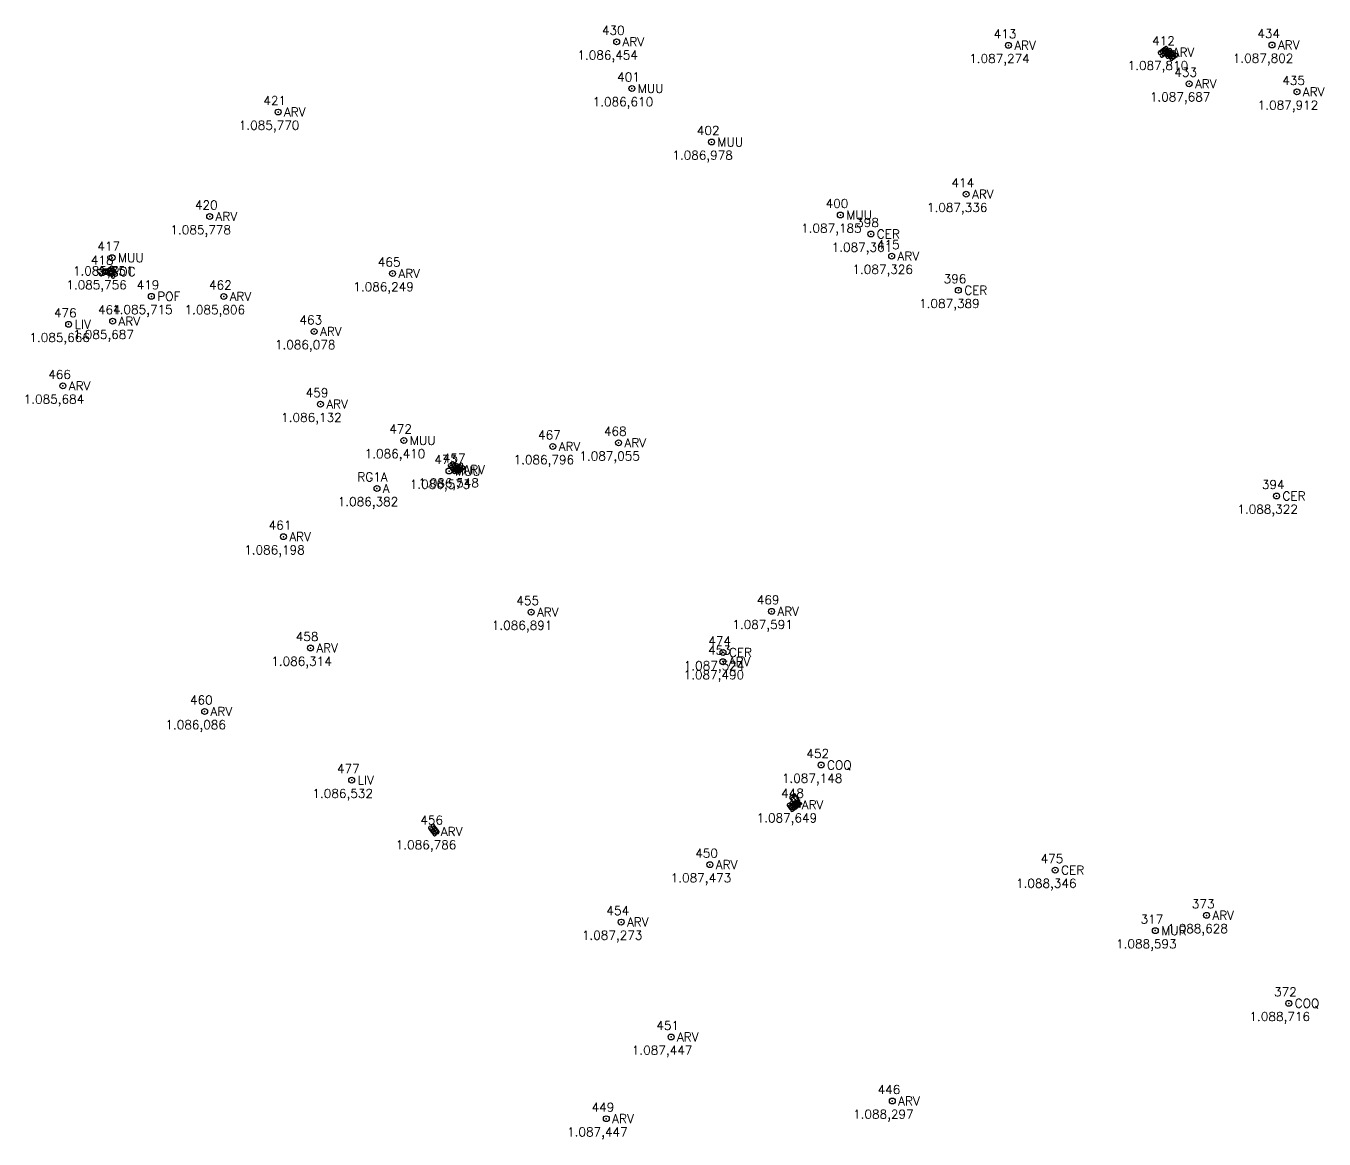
# Model space of a CAD drawing. Extents: x 190546 to 194941, y 8251022 to 8268833.
# Drawn here: x 194646.6 to 194712.7, y 8268459.3 to 8268516.1 of the extents above; entities that cross this region are included whole.
import ezdxf

# ---------------------------------------------------------------- set-up
doc = ezdxf.new("R2010")
doc.units = 0
doc.header["$LTSCALE"] = 10
doc.header["$MEASUREMENT"] = 0
doc.linetypes.add('CONTINUO', pattern=[0])
doc.layers.get('0').update_dxf_attribs({"linetype": 'CONTINUOUS'})
for name, color, linetype in [('_IRRADIACAO', 7, 'CONTINUO'), ('TOP-REDE_ELÉTRICA_POSTE-C0', 10, 'CONTINUOUS'), ('TOP-ÁRVORE', 80, 'CONTINUOUS'), ('TOP-ÁRVORE_COQUEIRO', 80, 'CONTINUOUS')]:
    doc.layers.add(name, color=color, linetype=linetype)
doc.styles.add('ROMANS', font='romans', dxfattribs={"height": 0.2})
doc.styles.get("Standard").update_dxf_attribs({"font": 'txt.shx'})

# ---------------------------------------------------------------- blocks, each defined once
blk = doc.blocks.new('SIMB_CIRCULO')
at = {"color": 0, "linetype": 'CONTINUOUS'}
blk.add_circle((0, 0), 0.5, dxfattribs=at)
at = {"color": 0}
blk.add_point((0, 0), dxfattribs=at)
for tag in ['desc:', 'cota:', 'pto:']:
    blk.add_attdef(tag, (0, 0), '', height=1)
blk = doc.blocks.new('A$C49782D5F')
at = {"layer": 'TOP-ÁRVORE', "linetype": 'CONTINUOUS', "flags": 128}
blk.add_lwpolyline([(0.7, -1.01, 1.99215), (0.99, 0.7, 2.000068), (-0.72, 0.99, 2.000004), (-1.01, -0.72, 2.005032), (0.7, -1.01)], format="xyb", dxfattribs=at)
at = {"layer": 'TOP-ÁRVORE', "linetype": 'CONTINUOUS'}
blk.add_circle((0, 0), 0.275, dxfattribs=at)
blk = doc.blocks.new('A$C4CAD4B8B')
at = {"layer": 'TOP-REDE_ELÉTRICA_POSTE-C0', "const_width": 0.1}
for points in [[(-1.18, 0), (-2.48, 0)], [(1.18, 0), (2.48, 0)]]:
    blk.add_lwpolyline(points, dxfattribs=at)
at = {"layer": 'TOP-REDE_ELÉTRICA_POSTE-C0'}
blk.add_circle((0, 0), 1.18, dxfattribs=at)
blk = doc.blocks.new('A$C2AAA6732')
at = {"layer": 'TOP-ÁRVORE_COQUEIRO', "linetype": 'CONTINUOUS'}
for p, q in [((-1.94, -0.14), (-2.61, 0.22)), ((-1.62, -0.1), (-2.37, 0.41)), ((-2.17, -0.18), (-0.11, 0.06)), ((0, 0), (-2.17, -0.18)), ((-1.22, -0.06), (-2.11, 0.56)), ((-1.06, 1.5), (-1.8, 1.77)), ((-1.23, 1.8), (-1.78, 2.07)), ((-0.85, 1.18), (-1.78, 1.46)), ((-0.79, -0.01), (-1.76, 0.71)), ((-0.65, 0.86), (-1.68, 1.11)), ((-0.44, 0.55), (-1.56, 0.79)), ((-1.21, 1.79), (-1.48, 2.42)), ((-0.36, 0.03), (-1.42, 0.82)), ((-0.23, 0.22), (-1.42, 0.47)), ((-1.23, 1.79), (-0.03, 0.15)), ((-1.23, 1.79), (-0.11, 0.04)), ((0, 0), (-1.23, 1.79)), ((-1.08, 1.61), (-1.1, 2.38)), ((0, 0), (-0.97, -1.95)), ((-0.89, 1.36), (-0.82, 2.26)), ((-0.66, 1.03), (-0.56, 2.11)), ((-0.4, 0.69), (-0.25, 1.88)), ((0.07, 0.31), (-0.28, 1.47)), ((-0.15, 0.33), (0.02, 1.64)), ((0.26, 0.65), (-0.08, 1.75)), ((0.96, 1.95), (0, 0.15)), ((0, 0), (0.96, 1.95)), ((0, 0), (2.17, 0.12)), ((0, 0), (1.18, -1.83)), ((2.17, 0.12), (0.1, 0.07)), ((0.96, 1.95), (0.11, 0.07)), ((2.17, 0.12), (0.11, -0.06)), ((0.43, 0.99), (0.14, 2.01)), ((0.21, 0.29), (1.43, 0.79)), ((0.3, 0.08), (1.14, 0.96)), ((0.62, 1.32), (0.39, 2.26)), ((0.4, 0.69), (1.51, 1.14)), ((0.57, 1.08), (1.56, 1.53)), ((0.79, 1.67), (0.66, 2.44)), ((0.7, 0.09), (1.49, 0.92)), ((0.74, 1.44), (1.57, 1.82)), ((0.87, 1.73), (1.53, 2.13)), ((0.96, 1.96), (0.94, 2.57)), ((0.96, 1.94), (1.38, 2.48)), ((1.07, 0.11), (1.82, 0.85)), ((1.22, 0.03), (2.09, -0.62)), ((1.45, 0.11), (2.17, 0.76)), ((1.62, 0.05), (2.35, -0.48)), ((1.84, 0.12), (2.45, 0.61)), ((1.94, 0.08), (2.6, -0.3)), ((2.16, 0.1), (2.84, 0)), ((2.18, 0.12), (2.7, 0.43)), ((-2.15, -0.17), (-2.84, -0.09)), ((-2.17, -0.18), (-2.68, -0.52)), ((-1.83, -0.18), (-2.43, -0.69)), ((-2.17, -0.18), (-0.1, -0.08)), ((-1.45, -0.15), (-2.15, -0.83)), ((-1.07, -0.14), (-1.8, -0.91)), ((-0.75, -1.44), (-1.58, -1.81)), ((-0.58, -1.07), (-1.57, -1.52)), ((-0.88, -1.73), (-1.54, -2.12)), ((-0.4, -0.68), (-1.52, -1.13)), ((-0.69, -0.11), (-1.46, -0.97)), ((-0.21, -0.29), (-1.44, -0.78)), ((-0.97, -1.93), (-1.4, -2.47)), ((-0.3, -0.09), (-1.11, -1)), ((-0.97, -1.95), (-0.11, -0.07)), ((-0.97, -1.95), (0, -0.15)), ((-0.97, -1.95), (-0.95, -2.56)), ((-0.8, -1.66), (-0.68, -2.43)), ((-0.62, -1.32), (-0.41, -2.26)), ((-0.44, -0.98), (-0.16, -2.01)), ((-0.26, -0.65), (0.07, -1.75)), ((-0.08, -0.31), (0.28, -1.47)), ((0.14, -0.33), (-0.06, -1.64)), ((1.18, -1.83), (0.02, -0.15)), ((1.18, -1.83), (0.11, -0.05)), ((0.38, -0.7), (0.2, -1.89)), ((0.22, -0.22), (1.4, -0.51)), ((0.35, -0.04), (1.39, -0.87)), ((0.42, -0.56), (1.54, -0.83)), ((0.63, -1.04), (0.5, -2.13)), ((0.62, -0.88), (1.64, -1.16)), ((0.85, -1.38), (0.75, -2.28)), ((0.79, -0.02), (1.74, -0.76)), ((0.81, -1.21), (1.74, -1.51)), ((1.02, -1.53), (1.75, -1.83)), ((1.03, -1.64), (1.03, -2.41)), ((1.16, -1.82), (1.41, -2.46)), ((1.18, -1.83), (1.71, -2.13))]:
    blk.add_line(p, q, dxfattribs=at)
blk.add_circle((0, 0), 0.00303, dxfattribs=at)

msp = doc.modelspace()

# ---------------------------------------------------------------- block references
at = {"layer": '_IRRADIACAO', "color": 4}
ref = msp.add_blockref('SIMB_CIRCULO', (194676.672, 8268515.292), dxfattribs=dict(at, xscale=0.3, yscale=0.3, zscale=0.3))
ref.add_attrib('PONTO', '430', (194675.922, 8268515.652), dxfattribs={"layer": '0', "color": 1, "height": 0.45, "style": 'ROMANS'})
ref.add_attrib('DESC', 'ARV', (194676.972, 8268515.067), dxfattribs={"layer": '0', "color": 3, "height": 0.45, "style": 'ROMANS'})
ref.add_attrib('COTA', '1.086,454', (194674.672, 8268514.392), dxfattribs={"layer": '0', "color": 5, "height": 0.45, "style": 'ROMANS'})
ref = msp.add_blockref('SIMB_CIRCULO', (194696.641, 8268515.113), dxfattribs=dict(at, xscale=0.3, yscale=0.3, zscale=0.3))
ref.add_attrib('PONTO', '413', (194695.891, 8268515.473), dxfattribs={"layer": '0', "color": 1, "height": 0.45, "style": 'ROMANS'})
ref.add_attrib('DESC', 'ARV', (194696.941, 8268514.888), dxfattribs={"layer": '0', "color": 3, "height": 0.45, "style": 'ROMANS'})
ref.add_attrib('COTA', '1.087,274', (194694.641, 8268514.213), dxfattribs={"layer": '0', "color": 5, "height": 0.45, "style": 'ROMANS'})
ref = msp.add_blockref('SIMB_CIRCULO', (194704.715, 8268514.759), dxfattribs=dict(at, xscale=0.3, yscale=0.3, zscale=0.3))
ref.add_attrib('PONTO', '412', (194703.965, 8268515.119), dxfattribs={"layer": '0', "color": 1, "height": 0.45, "style": 'ROMANS'})
ref.add_attrib('DESC', 'ARV', (194705.014, 8268514.534), dxfattribs={"layer": '0', "color": 3, "height": 0.45, "style": 'ROMANS'})
ref.add_attrib('COTA', '1.087,810', (194702.715, 8268513.859), dxfattribs={"layer": '0', "color": 5, "height": 0.45, "style": 'ROMANS'})
ref = msp.add_blockref('SIMB_CIRCULO', (194710.076, 8268515.129), dxfattribs=dict(at, xscale=0.3, yscale=0.3, zscale=0.3))
ref.add_attrib('PONTO', '434', (194709.326, 8268515.489), dxfattribs={"layer": '0', "color": 1, "height": 0.45, "style": 'ROMANS'})
ref.add_attrib('DESC', 'ARV', (194710.376, 8268514.904), dxfattribs={"layer": '0', "color": 3, "height": 0.45, "style": 'ROMANS'})
ref.add_attrib('COTA', '1.087,802', (194708.076, 8268514.229), dxfattribs={"layer": '0', "color": 5, "height": 0.45, "style": 'ROMANS'})
ref = msp.add_blockref('SIMB_CIRCULO', (194677.449, 8268512.912), dxfattribs=dict(at, xscale=0.3, yscale=0.3, zscale=0.3))
ref.add_attrib('PONTO', '401', (194676.699, 8268513.272), dxfattribs={"layer": '0', "color": 1, "height": 0.45, "style": 'ROMANS'})
ref.add_attrib('DESC', 'MUU', (194677.749, 8268512.687), dxfattribs={"layer": '0', "color": 3, "height": 0.45, "style": 'ROMANS'})
ref.add_attrib('COTA', '1.086,610', (194675.449, 8268512.012), dxfattribs={"layer": '0', "color": 5, "height": 0.45, "style": 'ROMANS'})
ref = msp.add_blockref('SIMB_CIRCULO', (194705.848, 8268513.154), dxfattribs=dict(at, xscale=0.3, yscale=0.3, zscale=0.3))
ref.add_attrib('PONTO', '433', (194705.098, 8268513.514), dxfattribs={"layer": '0', "color": 1, "height": 0.45, "style": 'ROMANS'})
ref.add_attrib('DESC', 'ARV', (194706.148, 8268512.929), dxfattribs={"layer": '0', "color": 3, "height": 0.45, "style": 'ROMANS'})
ref.add_attrib('COTA', '1.087,687', (194703.848, 8268512.254), dxfattribs={"layer": '0', "color": 5, "height": 0.45, "style": 'ROMANS'})
ref = msp.add_blockref('SIMB_CIRCULO', (194711.346, 8268512.739), dxfattribs=dict(at, xscale=0.3, yscale=0.3, zscale=0.3))
ref.add_attrib('PONTO', '435', (194710.596, 8268513.099), dxfattribs={"layer": '0', "color": 1, "height": 0.45, "style": 'ROMANS'})
ref.add_attrib('DESC', 'ARV', (194711.646, 8268512.514), dxfattribs={"layer": '0', "color": 3, "height": 0.45, "style": 'ROMANS'})
ref.add_attrib('COTA', '1.087,912', (194709.346, 8268511.839), dxfattribs={"layer": '0', "color": 5, "height": 0.45, "style": 'ROMANS'})
ref = msp.add_blockref('SIMB_CIRCULO', (194659.416, 8268511.711), dxfattribs=dict(at, xscale=0.3, yscale=0.3, zscale=0.3))
ref.add_attrib('PONTO', '421', (194658.666, 8268512.071), dxfattribs={"layer": '0', "color": 1, "height": 0.45, "style": 'ROMANS'})
ref.add_attrib('DESC', 'ARV', (194659.715, 8268511.486), dxfattribs={"layer": '0', "color": 3, "height": 0.45, "style": 'ROMANS'})
ref.add_attrib('COTA', '1.085,770', (194657.416, 8268510.811), dxfattribs={"layer": '0', "color": 5, "height": 0.45, "style": 'ROMANS'})
ref = msp.add_blockref('SIMB_CIRCULO', (194681.509, 8268510.183), dxfattribs=dict(at, xscale=0.3, yscale=0.3, zscale=0.3))
ref.add_attrib('PONTO', '402', (194680.759, 8268510.543), dxfattribs={"layer": '0', "color": 1, "height": 0.45, "style": 'ROMANS'})
ref.add_attrib('DESC', 'MUU', (194681.809, 8268509.958), dxfattribs={"layer": '0', "color": 3, "height": 0.45, "style": 'ROMANS'})
ref.add_attrib('COTA', '1.086,978', (194679.509, 8268509.283), dxfattribs={"layer": '0', "color": 5, "height": 0.45, "style": 'ROMANS'})
ref = msp.add_blockref('SIMB_CIRCULO', (194694.486, 8268507.52), dxfattribs=dict(at, xscale=0.3, yscale=0.3, zscale=0.3))
ref.add_attrib('PONTO', '414', (194693.736, 8268507.88), dxfattribs={"layer": '0', "color": 1, "height": 0.45, "style": 'ROMANS'})
ref.add_attrib('DESC', 'ARV', (194694.786, 8268507.295), dxfattribs={"layer": '0', "color": 3, "height": 0.45, "style": 'ROMANS'})
ref.add_attrib('COTA', '1.087,336', (194692.486, 8268506.62), dxfattribs={"layer": '0', "color": 5, "height": 0.45, "style": 'ROMANS'})
ref = msp.add_blockref('SIMB_CIRCULO', (194655.93, 8268506.384), dxfattribs=dict(at, xscale=0.3, yscale=0.3, zscale=0.3))
ref.add_attrib('PONTO', '420', (194655.18, 8268506.744), dxfattribs={"layer": '0', "color": 1, "height": 0.45, "style": 'ROMANS'})
ref.add_attrib('DESC', 'ARV', (194656.23, 8268506.159), dxfattribs={"layer": '0', "color": 3, "height": 0.45, "style": 'ROMANS'})
ref.add_attrib('COTA', '1.085,778', (194653.93, 8268505.484), dxfattribs={"layer": '0', "color": 5, "height": 0.45, "style": 'ROMANS'})
ref = msp.add_blockref('SIMB_CIRCULO', (194688.074, 8268506.461), dxfattribs=dict(at, xscale=0.3, yscale=0.3, zscale=0.3))
ref.add_attrib('PONTO', '400', (194687.324, 8268506.821), dxfattribs={"layer": '0', "color": 1, "height": 0.45, "style": 'ROMANS'})
ref.add_attrib('DESC', 'MUU', (194688.374, 8268506.236), dxfattribs={"layer": '0', "color": 3, "height": 0.45, "style": 'ROMANS'})
ref.add_attrib('COTA', '1.087,185', (194686.074, 8268505.561), dxfattribs={"layer": '0', "color": 5, "height": 0.45, "style": 'ROMANS'})
ref = msp.add_blockref('SIMB_CIRCULO', (194689.632, 8268505.49), dxfattribs=dict(at, xscale=0.3, yscale=0.3, zscale=0.3))
ref.add_attrib('PONTO', '398', (194688.882, 8268505.85), dxfattribs={"layer": '0', "color": 1, "height": 0.45, "style": 'ROMANS'})
ref.add_attrib('DESC', 'CER', (194689.932, 8268505.265), dxfattribs={"layer": '0', "color": 3, "height": 0.45, "style": 'ROMANS'})
ref.add_attrib('COTA', '1.087,361', (194687.632, 8268504.59), dxfattribs={"layer": '0', "color": 5, "height": 0.45, "style": 'ROMANS'})
ref = msp.add_blockref('SIMB_CIRCULO', (194650.958, 8268504.284), dxfattribs=dict(at, xscale=0.3, yscale=0.3, zscale=0.3))
ref.add_attrib('PONTO', '417', (194650.208, 8268504.644), dxfattribs={"layer": '0', "color": 1, "height": 0.45, "style": 'ROMANS'})
ref.add_attrib('DESC', 'MUU', (194651.258, 8268504.059), dxfattribs={"layer": '0', "color": 3, "height": 0.45, "style": 'ROMANS'})
ref.add_attrib('COTA', '1.085,751', (194648.958, 8268503.384), dxfattribs={"layer": '0', "color": 5, "height": 0.45, "style": 'ROMANS'})
ref = msp.add_blockref('SIMB_CIRCULO', (194690.69, 8268504.364), dxfattribs=dict(at, xscale=0.3, yscale=0.3, zscale=0.3))
ref.add_attrib('PONTO', '415', (194689.94, 8268504.724), dxfattribs={"layer": '0', "color": 1, "height": 0.45, "style": 'ROMANS'})
ref.add_attrib('DESC', 'ARV', (194690.99, 8268504.139), dxfattribs={"layer": '0', "color": 3, "height": 0.45, "style": 'ROMANS'})
ref.add_attrib('COTA', '1.087,326', (194688.69, 8268503.464), dxfattribs={"layer": '0', "color": 5, "height": 0.45, "style": 'ROMANS'})
ref = msp.add_blockref('SIMB_CIRCULO', (194650.621, 8268503.573), dxfattribs=dict(at, xscale=0.3, yscale=0.3, zscale=0.3))
ref.add_attrib('PONTO', '418', (194649.871, 8268503.933), dxfattribs={"layer": '0', "color": 1, "height": 0.45, "style": 'ROMANS'})
ref.add_attrib('DESC', 'POC', (194650.921, 8268503.348), dxfattribs={"layer": '0', "color": 3, "height": 0.45, "style": 'ROMANS'})
ref.add_attrib('COTA', '1.085,756', (194648.621, 8268502.673), dxfattribs={"layer": '0', "color": 5, "height": 0.45, "style": 'ROMANS'})
ref = msp.add_blockref('SIMB_CIRCULO', (194665.25, 8268503.476), dxfattribs=dict(at, xscale=0.3, yscale=0.3, zscale=0.3))
ref.add_attrib('PONTO', '465', (194664.5, 8268503.836), dxfattribs={"layer": '0', "color": 1, "height": 0.45, "style": 'ROMANS'})
ref.add_attrib('DESC', 'ARV', (194665.55, 8268503.251), dxfattribs={"layer": '0', "color": 3, "height": 0.45, "style": 'ROMANS'})
ref.add_attrib('COTA', '1.086,249', (194663.25, 8268502.576), dxfattribs={"layer": '0', "color": 5, "height": 0.45, "style": 'ROMANS'})
ref = msp.add_blockref('SIMB_CIRCULO', (194652.957, 8268502.312), dxfattribs=dict(at, xscale=0.3, yscale=0.3, zscale=0.3))
ref.add_attrib('PONTO', '419', (194652.207, 8268502.672), dxfattribs={"layer": '0', "color": 1, "height": 0.45, "style": 'ROMANS'})
ref.add_attrib('DESC', 'POF', (194653.257, 8268502.087), dxfattribs={"layer": '0', "color": 3, "height": 0.45, "style": 'ROMANS'})
ref.add_attrib('COTA', '1.085,715', (194650.957, 8268501.412), dxfattribs={"layer": '0', "color": 5, "height": 0.45, "style": 'ROMANS'})
ref = msp.add_blockref('SIMB_CIRCULO', (194656.648, 8268502.305), dxfattribs=dict(at, xscale=0.3, yscale=0.3, zscale=0.3))
ref.add_attrib('PONTO', '462', (194655.898, 8268502.665), dxfattribs={"layer": '0', "color": 1, "height": 0.45, "style": 'ROMANS'})
ref.add_attrib('DESC', 'ARV', (194656.948, 8268502.08), dxfattribs={"layer": '0', "color": 3, "height": 0.45, "style": 'ROMANS'})
ref.add_attrib('COTA', '1.085,806', (194654.648, 8268501.405), dxfattribs={"layer": '0', "color": 5, "height": 0.45, "style": 'ROMANS'})
ref = msp.add_blockref('SIMB_CIRCULO', (194694.088, 8268502.622), dxfattribs=dict(at, xscale=0.3, yscale=0.3, zscale=0.3))
ref.add_attrib('PONTO', '396', (194693.338, 8268502.982), dxfattribs={"layer": '0', "color": 1, "height": 0.45, "style": 'ROMANS'})
ref.add_attrib('DESC', 'CER', (194694.388, 8268502.397), dxfattribs={"layer": '0', "color": 3, "height": 0.45, "style": 'ROMANS'})
ref.add_attrib('COTA', '1.087,389', (194692.088, 8268501.722), dxfattribs={"layer": '0', "color": 5, "height": 0.45, "style": 'ROMANS'})
ref = msp.add_blockref('SIMB_CIRCULO', (194648.741, 8268500.886), dxfattribs=dict(at, xscale=0.3, yscale=0.3, zscale=0.3))
ref.add_attrib('PONTO', '476', (194647.991, 8268501.246), dxfattribs={"layer": '0', "color": 1, "height": 0.45, "style": 'ROMANS'})
ref.add_attrib('DESC', 'LIV', (194649.041, 8268500.661), dxfattribs={"layer": '0', "color": 3, "height": 0.45, "style": 'ROMANS'})
ref.add_attrib('COTA', '1.085,666', (194646.741, 8268499.986), dxfattribs={"layer": '0', "color": 5, "height": 0.45, "style": 'ROMANS'})
ref = msp.add_blockref('SIMB_CIRCULO', (194650.984, 8268501.043), dxfattribs=dict(at, xscale=0.3, yscale=0.3, zscale=0.3))
ref.add_attrib('PONTO', '464', (194650.234, 8268501.403), dxfattribs={"layer": '0', "color": 1, "height": 0.45, "style": 'ROMANS'})
ref.add_attrib('DESC', 'ARV', (194651.284, 8268500.818), dxfattribs={"layer": '0', "color": 3, "height": 0.45, "style": 'ROMANS'})
ref.add_attrib('COTA', '1.085,687', (194648.984, 8268500.143), dxfattribs={"layer": '0', "color": 5, "height": 0.45, "style": 'ROMANS'})
ref = msp.add_blockref('SIMB_CIRCULO', (194661.255, 8268500.522), dxfattribs=dict(at, xscale=0.3, yscale=0.3, zscale=0.3))
ref.add_attrib('PONTO', '463', (194660.505, 8268500.882), dxfattribs={"layer": '0', "color": 1, "height": 0.45, "style": 'ROMANS'})
ref.add_attrib('DESC', 'ARV', (194661.555, 8268500.297), dxfattribs={"layer": '0', "color": 3, "height": 0.45, "style": 'ROMANS'})
ref.add_attrib('COTA', '1.086,078', (194659.255, 8268499.622), dxfattribs={"layer": '0', "color": 5, "height": 0.45, "style": 'ROMANS'})
ref = msp.add_blockref('SIMB_CIRCULO', (194648.451, 8268497.745), dxfattribs=dict(at, xscale=0.3, yscale=0.3, zscale=0.3))
ref.add_attrib('PONTO', '466', (194647.701, 8268498.105), dxfattribs={"layer": '0', "color": 1, "height": 0.45, "style": 'ROMANS'})
ref.add_attrib('DESC', 'ARV', (194648.751, 8268497.52), dxfattribs={"layer": '0', "color": 3, "height": 0.45, "style": 'ROMANS'})
ref.add_attrib('COTA', '1.085,684', (194646.451, 8268496.845), dxfattribs={"layer": '0', "color": 5, "height": 0.45, "style": 'ROMANS'})
ref = msp.add_blockref('SIMB_CIRCULO', (194661.574, 8268496.813), dxfattribs=dict(at, xscale=0.3, yscale=0.3, zscale=0.3))
ref.add_attrib('PONTO', '459', (194660.824, 8268497.173), dxfattribs={"layer": '0', "color": 1, "height": 0.45, "style": 'ROMANS'})
ref.add_attrib('DESC', 'ARV', (194661.874, 8268496.588), dxfattribs={"layer": '0', "color": 3, "height": 0.45, "style": 'ROMANS'})
ref.add_attrib('COTA', '1.086,132', (194659.574, 8268495.913), dxfattribs={"layer": '0', "color": 5, "height": 0.45, "style": 'ROMANS'})
ref = msp.add_blockref('SIMB_CIRCULO', (194665.831, 8268494.964), dxfattribs=dict(at, xscale=0.3, yscale=0.3, zscale=0.3))
ref.add_attrib('PONTO', '472', (194665.081, 8268495.324), dxfattribs={"layer": '0', "color": 1, "height": 0.45, "style": 'ROMANS'})
ref.add_attrib('DESC', 'MUU', (194666.131, 8268494.739), dxfattribs={"layer": '0', "color": 3, "height": 0.45, "style": 'ROMANS'})
ref.add_attrib('COTA', '1.086,410', (194663.831, 8268494.064), dxfattribs={"layer": '0', "color": 5, "height": 0.45, "style": 'ROMANS'})
ref = msp.add_blockref('SIMB_CIRCULO', (194673.418, 8268494.658), dxfattribs=dict(at, xscale=0.3, yscale=0.3, zscale=0.3))
ref.add_attrib('PONTO', '467', (194672.668, 8268495.018), dxfattribs={"layer": '0', "color": 1, "height": 0.45, "style": 'ROMANS'})
ref.add_attrib('DESC', 'ARV', (194673.718, 8268494.433), dxfattribs={"layer": '0', "color": 3, "height": 0.45, "style": 'ROMANS'})
ref.add_attrib('COTA', '1.086,796', (194671.418, 8268493.758), dxfattribs={"layer": '0', "color": 5, "height": 0.45, "style": 'ROMANS'})
ref = msp.add_blockref('SIMB_CIRCULO', (194676.772, 8268494.845), dxfattribs=dict(at, xscale=0.3, yscale=0.3, zscale=0.3))
ref.add_attrib('PONTO', '468', (194676.022, 8268495.205), dxfattribs={"layer": '0', "color": 1, "height": 0.45, "style": 'ROMANS'})
ref.add_attrib('DESC', 'ARV', (194677.072, 8268494.62), dxfattribs={"layer": '0', "color": 3, "height": 0.45, "style": 'ROMANS'})
ref.add_attrib('COTA', '1.087,055', (194674.772, 8268493.945), dxfattribs={"layer": '0', "color": 5, "height": 0.45, "style": 'ROMANS'})
ref = msp.add_blockref('SIMB_CIRCULO', (194668.13, 8268493.405), dxfattribs=dict(at, xscale=0.3, yscale=0.3, zscale=0.3))
ref.add_attrib('PONTO', '473', (194667.38, 8268493.765), dxfattribs={"layer": '0', "color": 1, "height": 0.45, "style": 'ROMANS'})
ref.add_attrib('DESC', 'MUU', (194668.43, 8268493.18), dxfattribs={"layer": '0', "color": 3, "height": 0.45, "style": 'ROMANS'})
ref.add_attrib('COTA', '1.086,573', (194666.13, 8268492.505), dxfattribs={"layer": '0', "color": 5, "height": 0.45, "style": 'ROMANS'})
ref = msp.add_blockref('SIMB_CIRCULO', (194668.564, 8268493.474), dxfattribs=dict(at, xscale=0.3, yscale=0.3, zscale=0.3))
ref.add_attrib('PONTO', '457', (194667.814, 8268493.834), dxfattribs={"layer": '0', "color": 1, "height": 0.45, "style": 'ROMANS'})
ref.add_attrib('DESC', 'ARV', (194668.864, 8268493.249), dxfattribs={"layer": '0', "color": 3, "height": 0.45, "style": 'ROMANS'})
ref.add_attrib('COTA', '1.086,548', (194666.564, 8268492.574), dxfattribs={"layer": '0', "color": 5, "height": 0.45, "style": 'ROMANS'})
ref = msp.add_blockref('SIMB_CIRCULO', (194664.457, 8268492.517), dxfattribs=dict(at, xscale=0.3, yscale=0.3, zscale=0.3))
ref.add_attrib('PONTO', 'RG1A', (194663.457, 8268492.877), dxfattribs={"layer": '0', "color": 1, "height": 0.45, "style": 'ROMANS'})
ref.add_attrib('DESC', 'A', (194664.757, 8268492.292), dxfattribs={"layer": '0', "color": 3, "height": 0.45, "style": 'ROMANS'})
ref.add_attrib('COTA', '1.086,382', (194662.457, 8268491.617), dxfattribs={"layer": '0', "color": 5, "height": 0.45, "style": 'ROMANS'})
ref = msp.add_blockref('SIMB_CIRCULO', (194710.308, 8268492.131), dxfattribs=dict(at, xscale=0.3, yscale=0.3, zscale=0.3))
ref.add_attrib('PONTO', '394', (194709.558, 8268492.491), dxfattribs={"layer": '0', "color": 1, "height": 0.45, "style": 'ROMANS'})
ref.add_attrib('DESC', 'CER', (194710.608, 8268491.906), dxfattribs={"layer": '0', "color": 3, "height": 0.45, "style": 'ROMANS'})
ref.add_attrib('COTA', '1.088,322', (194708.308, 8268491.231), dxfattribs={"layer": '0', "color": 5, "height": 0.45, "style": 'ROMANS'})
ref = msp.add_blockref('SIMB_CIRCULO', (194659.689, 8268490.056), dxfattribs=dict(at, xscale=0.3, yscale=0.3, zscale=0.3))
ref.add_attrib('PONTO', '461', (194658.939, 8268490.416), dxfattribs={"layer": '0', "color": 1, "height": 0.45, "style": 'ROMANS'})
ref.add_attrib('DESC', 'ARV', (194659.989, 8268489.831), dxfattribs={"layer": '0', "color": 3, "height": 0.45, "style": 'ROMANS'})
ref.add_attrib('COTA', '1.086,198', (194657.689, 8268489.156), dxfattribs={"layer": '0', "color": 5, "height": 0.45, "style": 'ROMANS'})
ref = msp.add_blockref('SIMB_CIRCULO', (194672.311, 8268486.211), dxfattribs=dict(at, xscale=0.3, yscale=0.3, zscale=0.3))
ref.add_attrib('PONTO', '455', (194671.561, 8268486.571), dxfattribs={"layer": '0', "color": 1, "height": 0.45, "style": 'ROMANS'})
ref.add_attrib('DESC', 'ARV', (194672.611, 8268485.986), dxfattribs={"layer": '0', "color": 3, "height": 0.45, "style": 'ROMANS'})
ref.add_attrib('COTA', '1.086,891', (194670.311, 8268485.311), dxfattribs={"layer": '0', "color": 5, "height": 0.45, "style": 'ROMANS'})
ref = msp.add_blockref('SIMB_CIRCULO', (194684.566, 8268486.249), dxfattribs=dict(at, xscale=0.3, yscale=0.3, zscale=0.3))
ref.add_attrib('PONTO', '469', (194683.816, 8268486.609), dxfattribs={"layer": '0', "color": 1, "height": 0.45, "style": 'ROMANS'})
ref.add_attrib('DESC', 'ARV', (194684.866, 8268486.024), dxfattribs={"layer": '0', "color": 3, "height": 0.45, "style": 'ROMANS'})
ref.add_attrib('COTA', '1.087,591', (194682.566, 8268485.349), dxfattribs={"layer": '0', "color": 5, "height": 0.45, "style": 'ROMANS'})
ref = msp.add_blockref('SIMB_CIRCULO', (194661.068, 8268484.378), dxfattribs=dict(at, xscale=0.3, yscale=0.3, zscale=0.3))
ref.add_attrib('PONTO', '458', (194660.318, 8268484.738), dxfattribs={"layer": '0', "color": 1, "height": 0.45, "style": 'ROMANS'})
ref.add_attrib('DESC', 'ARV', (194661.368, 8268484.153), dxfattribs={"layer": '0', "color": 3, "height": 0.45, "style": 'ROMANS'})
ref.add_attrib('COTA', '1.086,314', (194659.068, 8268483.478), dxfattribs={"layer": '0', "color": 5, "height": 0.45, "style": 'ROMANS'})
ref = msp.add_blockref('SIMB_CIRCULO', (194682.084, 8268483.684), dxfattribs=dict(at, xscale=0.3, yscale=0.3, zscale=0.3))
ref.add_attrib('PONTO', '453', (194681.334, 8268484.044), dxfattribs={"layer": '0', "color": 1, "height": 0.45, "style": 'ROMANS'})
ref.add_attrib('DESC', 'ARV', (194682.384, 8268483.459), dxfattribs={"layer": '0', "color": 3, "height": 0.45, "style": 'ROMANS'})
ref.add_attrib('COTA', '1.087,490', (194680.084, 8268482.784), dxfattribs={"layer": '0', "color": 5, "height": 0.45, "style": 'ROMANS'})
ref = msp.add_blockref('SIMB_CIRCULO', (194682.094, 8268484.152), dxfattribs=dict(at, xscale=0.3, yscale=0.3, zscale=0.3))
ref.add_attrib('PONTO', '474', (194681.344, 8268484.512), dxfattribs={"layer": '0', "color": 1, "height": 0.45, "style": 'ROMANS'})
ref.add_attrib('DESC', 'CER', (194682.394, 8268483.927), dxfattribs={"layer": '0', "color": 3, "height": 0.45, "style": 'ROMANS'})
ref.add_attrib('COTA', '1.087,524', (194680.094, 8268483.252), dxfattribs={"layer": '0', "color": 5, "height": 0.45, "style": 'ROMANS'})
ref = msp.add_blockref('SIMB_CIRCULO', (194655.674, 8268481.143), dxfattribs=dict(at, xscale=0.3, yscale=0.3, zscale=0.3))
ref.add_attrib('PONTO', '460', (194654.924, 8268481.503), dxfattribs={"layer": '0', "color": 1, "height": 0.45, "style": 'ROMANS'})
ref.add_attrib('DESC', 'ARV', (194655.974, 8268480.918), dxfattribs={"layer": '0', "color": 3, "height": 0.45, "style": 'ROMANS'})
ref.add_attrib('COTA', '1.086,086', (194653.674, 8268480.243), dxfattribs={"layer": '0', "color": 5, "height": 0.45, "style": 'ROMANS'})
ref = msp.add_blockref('SIMB_CIRCULO', (194687.093, 8268478.411), dxfattribs=dict(at, xscale=0.3, yscale=0.3, zscale=0.3))
ref.add_attrib('PONTO', '452', (194686.343, 8268478.771), dxfattribs={"layer": '0', "color": 1, "height": 0.45, "style": 'ROMANS'})
ref.add_attrib('DESC', 'COQ', (194687.393, 8268478.186), dxfattribs={"layer": '0', "color": 3, "height": 0.45, "style": 'ROMANS'})
ref.add_attrib('COTA', '1.087,148', (194685.093, 8268477.511), dxfattribs={"layer": '0', "color": 5, "height": 0.45, "style": 'ROMANS'})
ref = msp.add_blockref('SIMB_CIRCULO', (194663.168, 8268477.639), dxfattribs=dict(at, xscale=0.3, yscale=0.3, zscale=0.3))
ref.add_attrib('PONTO', '477', (194662.418, 8268477.999), dxfattribs={"layer": '0', "color": 1, "height": 0.45, "style": 'ROMANS'})
ref.add_attrib('DESC', 'LIV', (194663.468, 8268477.414), dxfattribs={"layer": '0', "color": 3, "height": 0.45, "style": 'ROMANS'})
ref.add_attrib('COTA', '1.086,532', (194661.168, 8268476.739), dxfattribs={"layer": '0', "color": 5, "height": 0.45, "style": 'ROMANS'})
ref = msp.add_blockref('SIMB_CIRCULO', (194685.807, 8268476.386), dxfattribs=dict(at, xscale=0.3, yscale=0.3, zscale=0.3))
ref.add_attrib('PONTO', '448', (194685.057, 8268476.746), dxfattribs={"layer": '0', "color": 1, "height": 0.45, "style": 'ROMANS'})
ref.add_attrib('DESC', 'ARV', (194686.107, 8268476.161), dxfattribs={"layer": '0', "color": 3, "height": 0.45, "style": 'ROMANS'})
ref.add_attrib('COTA', '1.087,649', (194683.807, 8268475.486), dxfattribs={"layer": '0', "color": 5, "height": 0.45, "style": 'ROMANS'})
ref = msp.add_blockref('SIMB_CIRCULO', (194667.416, 8268475.018), dxfattribs=dict(at, xscale=0.3, yscale=0.3, zscale=0.3))
ref.add_attrib('PONTO', '456', (194666.666, 8268475.378), dxfattribs={"layer": '0', "color": 1, "height": 0.45, "style": 'ROMANS'})
ref.add_attrib('DESC', 'ARV', (194667.716, 8268474.793), dxfattribs={"layer": '0', "color": 3, "height": 0.45, "style": 'ROMANS'})
ref.add_attrib('COTA', '1.086,786', (194665.416, 8268474.118), dxfattribs={"layer": '0', "color": 5, "height": 0.45, "style": 'ROMANS'})
ref = msp.add_blockref('SIMB_CIRCULO', (194681.427, 8268473.33), dxfattribs=dict(at, xscale=0.3, yscale=0.3, zscale=0.3))
ref.add_attrib('PONTO', '450', (194680.677, 8268473.69), dxfattribs={"layer": '0', "color": 1, "height": 0.45, "style": 'ROMANS'})
ref.add_attrib('DESC', 'ARV', (194681.728, 8268473.105), dxfattribs={"layer": '0', "color": 3, "height": 0.45, "style": 'ROMANS'})
ref.add_attrib('COTA', '1.087,473', (194679.427, 8268472.43), dxfattribs={"layer": '0', "color": 5, "height": 0.45, "style": 'ROMANS'})
ref = msp.add_blockref('SIMB_CIRCULO', (194699.027, 8268473.054), dxfattribs=dict(at, xscale=0.3, yscale=0.3, zscale=0.3))
ref.add_attrib('PONTO', '475', (194698.277, 8268473.414), dxfattribs={"layer": '0', "color": 1, "height": 0.45, "style": 'ROMANS'})
ref.add_attrib('DESC', 'CER', (194699.327, 8268472.829), dxfattribs={"layer": '0', "color": 3, "height": 0.45, "style": 'ROMANS'})
ref.add_attrib('COTA', '1.088,346', (194697.027, 8268472.154), dxfattribs={"layer": '0', "color": 5, "height": 0.45, "style": 'ROMANS'})
ref = msp.add_blockref('SIMB_CIRCULO', (194706.739, 8268470.745), dxfattribs=dict(at, xscale=0.3, yscale=0.3, zscale=0.3))
ref.add_attrib('PONTO', '373', (194705.989, 8268471.105), dxfattribs={"layer": '0', "color": 1, "height": 0.45, "style": 'ROMANS'})
ref.add_attrib('DESC', 'ARV', (194707.039, 8268470.52), dxfattribs={"layer": '0', "color": 3, "height": 0.45, "style": 'ROMANS'})
ref.add_attrib('COTA', '1.088,628', (194704.739, 8268469.845), dxfattribs={"layer": '0', "color": 5, "height": 0.45, "style": 'ROMANS'})
ref = msp.add_blockref('SIMB_CIRCULO', (194676.9, 8268470.403), dxfattribs=dict(at, xscale=0.3, yscale=0.3, zscale=0.3))
ref.add_attrib('PONTO', '454', (194676.15, 8268470.763), dxfattribs={"layer": '0', "color": 1, "height": 0.45, "style": 'ROMANS'})
ref.add_attrib('DESC', 'ARV', (194677.2, 8268470.178), dxfattribs={"layer": '0', "color": 3, "height": 0.45, "style": 'ROMANS'})
ref.add_attrib('COTA', '1.087,273', (194674.9, 8268469.503), dxfattribs={"layer": '0', "color": 5, "height": 0.45, "style": 'ROMANS'})
ref = msp.add_blockref('SIMB_CIRCULO', (194704.126, 8268469.966), dxfattribs=dict(at, xscale=0.3, yscale=0.3, zscale=0.3))
ref.add_attrib('PONTO', '317', (194703.376, 8268470.326), dxfattribs={"layer": '0', "color": 1, "height": 0.45, "style": 'ROMANS'})
ref.add_attrib('DESC', 'MUR', (194704.426, 8268469.741), dxfattribs={"layer": '0', "color": 3, "height": 0.45, "style": 'ROMANS'})
ref.add_attrib('COTA', '1.088,593', (194702.126, 8268469.066), dxfattribs={"layer": '0', "color": 5, "height": 0.45, "style": 'ROMANS'})
ref = msp.add_blockref('SIMB_CIRCULO', (194710.927, 8268466.259), dxfattribs=dict(at, xscale=0.3, yscale=0.3, zscale=0.3))
ref.add_attrib('PONTO', '372', (194710.177, 8268466.619), dxfattribs={"layer": '0', "color": 1, "height": 0.45, "style": 'ROMANS'})
ref.add_attrib('DESC', 'COQ', (194711.227, 8268466.034), dxfattribs={"layer": '0', "color": 3, "height": 0.45, "style": 'ROMANS'})
ref.add_attrib('COTA', '1.088,716', (194708.927, 8268465.359), dxfattribs={"layer": '0', "color": 5, "height": 0.45, "style": 'ROMANS'})
ref = msp.add_blockref('SIMB_CIRCULO', (194679.446, 8268464.544), dxfattribs=dict(at, xscale=0.3, yscale=0.3, zscale=0.3))
ref.add_attrib('PONTO', '451', (194678.696, 8268464.904), dxfattribs={"layer": '0', "color": 1, "height": 0.45, "style": 'ROMANS'})
ref.add_attrib('DESC', 'ARV', (194679.746, 8268464.319), dxfattribs={"layer": '0', "color": 3, "height": 0.45, "style": 'ROMANS'})
ref.add_attrib('COTA', '1.087,447', (194677.446, 8268463.644), dxfattribs={"layer": '0', "color": 5, "height": 0.45, "style": 'ROMANS'})
ref = msp.add_blockref('SIMB_CIRCULO', (194690.722, 8268461.278), dxfattribs=dict(at, xscale=0.3, yscale=0.3, zscale=0.3))
ref.add_attrib('PONTO', '446', (194689.972, 8268461.638), dxfattribs={"layer": '0', "color": 1, "height": 0.45, "style": 'ROMANS'})
ref.add_attrib('DESC', 'ARV', (194691.022, 8268461.053), dxfattribs={"layer": '0', "color": 3, "height": 0.45, "style": 'ROMANS'})
ref.add_attrib('COTA', '1.088,297', (194688.722, 8268460.378), dxfattribs={"layer": '0', "color": 5, "height": 0.45, "style": 'ROMANS'})
ref = msp.add_blockref('SIMB_CIRCULO', (194676.146, 8268460.375), dxfattribs=dict(at, xscale=0.3, yscale=0.3, zscale=0.3))
ref.add_attrib('PONTO', '449', (194675.396, 8268460.735), dxfattribs={"layer": '0', "color": 1, "height": 0.45, "style": 'ROMANS'})
ref.add_attrib('DESC', 'ARV', (194676.446, 8268460.15), dxfattribs={"layer": '0', "color": 3, "height": 0.45, "style": 'ROMANS'})
ref.add_attrib('COTA', '1.087,447', (194674.146, 8268459.475), dxfattribs={"layer": '0', "color": 5, "height": 0.45, "style": 'ROMANS'})
at = {"layer": 'TOP-REDE_ELÉTRICA_POSTE-C0', "xscale": 0.08333333333333333, "yscale": 0.08333333333333333, "zscale": 0.08333333333333333}
msp.add_blockref('A$C4CAD4B8B', (194650.621, 8268503.573), dxfattribs=at)
at = {"layer": 'TOP-ÁRVORE', "xscale": 0.08333333333333333, "yscale": 0.08333333333333333, "zscale": 0.08333333333333333}
for p in [(194704.487, 8268514.721), (194704.571, 8268514.781), (194704.655, 8268514.841), (194704.715, 8268514.759), (194704.773, 8268514.675), (194704.856, 8268514.733), (194704.915, 8268514.648), (194704.973, 8268514.564), (194705.056, 8268514.622), (194650.414, 8268503.573), (194650.827, 8268503.573), (194650.91, 8268503.631), (194650.969, 8268503.547), (194651.028, 8268503.462), (194668.301, 8268493.661), (194668.361, 8268493.578), (194668.504, 8268493.556), (194668.647, 8268493.532), (194668.73, 8268493.59), (194668.42, 8268493.496), (194668.564, 8268493.474), (194685.579, 8268476.348), (194685.707, 8268476.728), (194685.723, 8268476.326), (194685.766, 8268476.646), (194685.807, 8268476.386), (194685.639, 8268476.265), (194667.296, 8268475.183), (194667.356, 8268475.1), (194667.416, 8268475.018)]:
    msp.add_blockref('A$C49782D5F', p, dxfattribs=at)
at = {"layer": 'TOP-ÁRVORE_COQUEIRO', "xscale": 0.08333333333333333, "yscale": 0.08333333333333333, "zscale": 0.08333333333333333}
msp.add_blockref('A$C2AAA6732', (194685.89, 8268476.444), dxfattribs=at)

doc.saveas('drawing.dxf')
